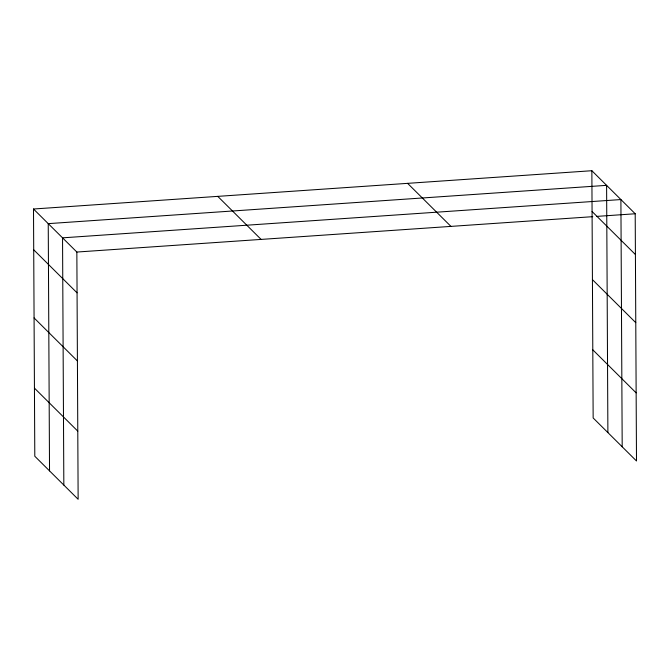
<?xml version="1.0" encoding="UTF-8"?>
<svg xmlns="http://www.w3.org/2000/svg" width="670" height="670" viewBox="0 0 670 670"><rect width="100%" height="100%" fill="white"/><g stroke="black" fill="none" stroke-linecap="round" stroke-linejoin="round"><path stroke-width="1" d="M33.5 209.007L76.849 252.046L78.139 499.284L34.798 456.236L33.5 209.007L591.861 170.716L635.202 213.764L636.5 460.994L593.151 417.954L591.861 170.716M76.849 252.046L592.766 216.67M596.903 216.385L635.202 213.764M592.071 211.502L635.42 254.55M592.431 279.633L635.78 322.672M592.799 349.824L636.14 392.871M407.603 183.354L450.944 226.393M217.758 196.369L261.107 239.416M33.709 249.793L77.058 292.84M34.069 317.915L77.418 360.963M34.438 388.114L77.787 431.153M622.196 446.79L620.897 199.56L62.545 237.842L63.834 485.08M607.891 432.586L606.601 185.347L48.24 223.638L49.53 470.876"/></g></svg>
